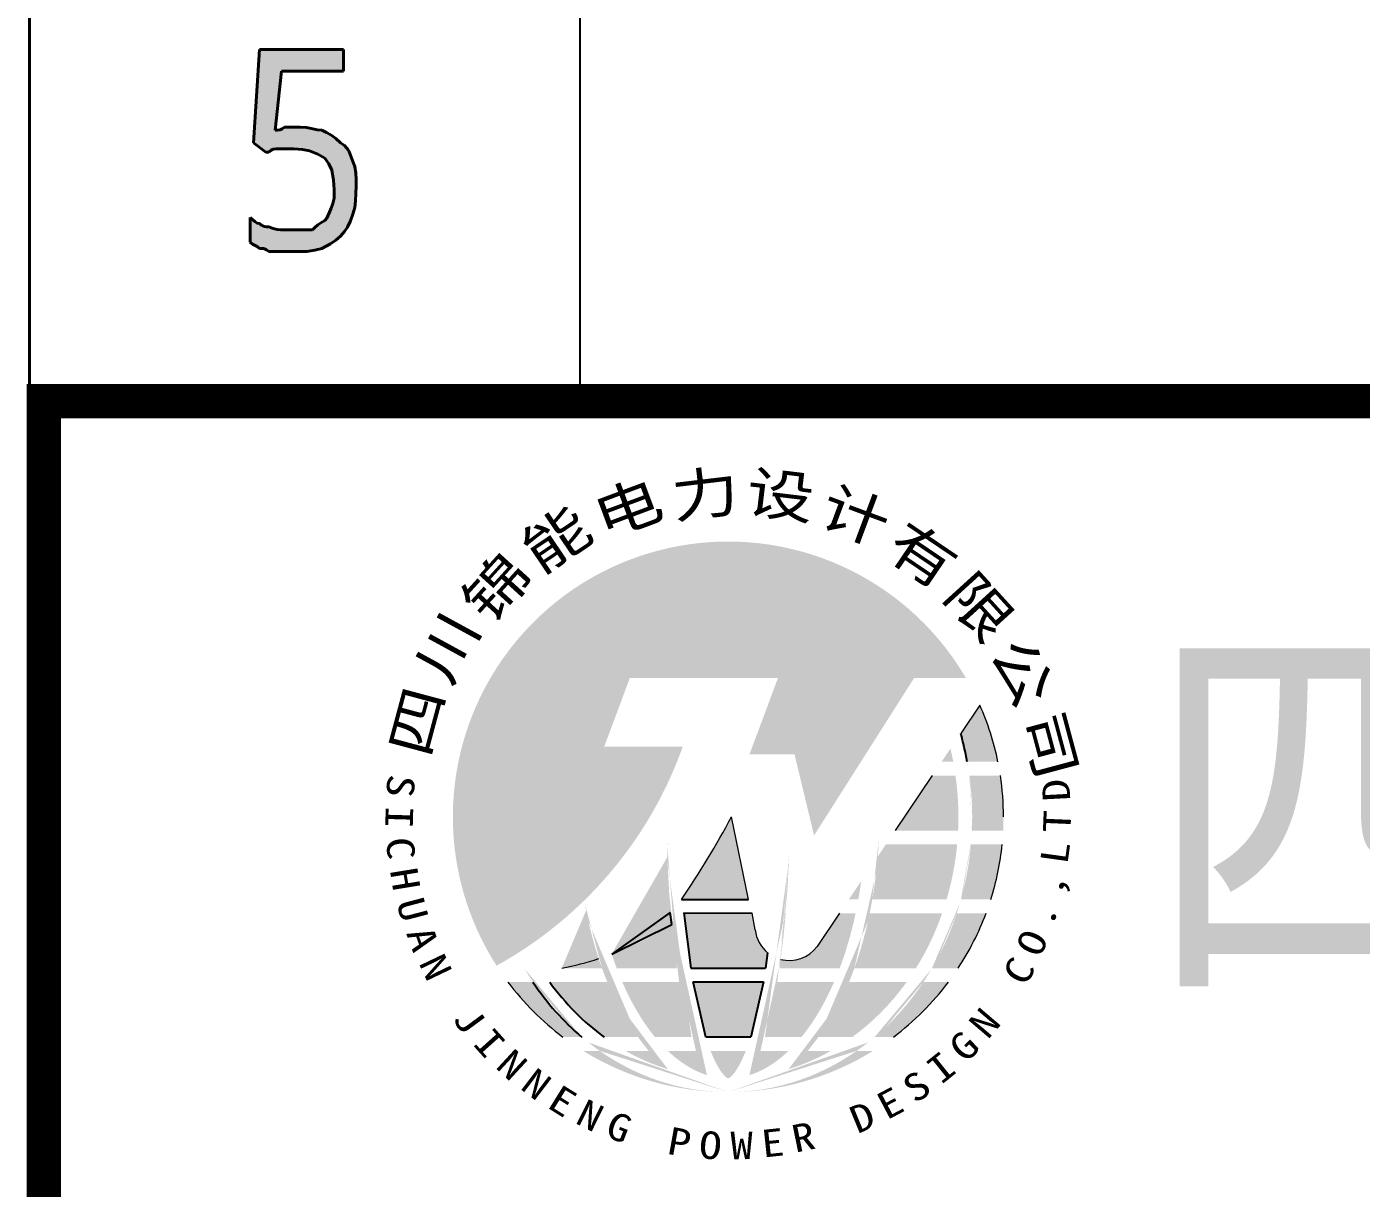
# Model space of a CAD drawing. Extents: x 457 to 4918, y -67 to 391.
# Drawn here: x 3474.86 to 3494.25, y -33.63 to -16.75 of the extents above; entities that cross this region are included whole.
import ezdxf

# ---------------------------------------------------------------- set-up
doc = ezdxf.new("R2010")
doc.units = 0
doc.header["$LTSCALE"] = 40
doc.header["$MEASUREMENT"] = 0
doc.layers.get('0').update_dxf_attribs({"linetype": 'CONTINUOUS'})
for name, color, linetype in [('at_Entity', 7, 'CONTINUOUS'), ('at_Solid', 7, 'CONTINUOUS'), ('图框', 7, 'CONTINUOUS'), ('图框－字', 40, 'CONTINUOUS')]:
    doc.layers.add(name, color=color, linetype=linetype)
doc.styles.add('宋体-0.71', font='', dxfattribs={"width": 0.71})
doc.styles.add('宋体-0.8', font='', dxfattribs={"width": 0.8})
doc.styles.add('宋体-0.9', font='', dxfattribs={"width": 0.9})
doc.styles.add('宋体－0.71', font='', dxfattribs={"width": 0.71})
doc.styles.get('宋体-0.71').set_extended_font_data('SimSun')
doc.styles.get('宋体-0.8').set_extended_font_data('SimSun')
doc.styles.get('宋体-0.9').set_extended_font_data('SimSun')
doc.styles.get('宋体－0.71').set_extended_font_data('SimSun')

# ---------------------------------------------------------------- blocks, each defined once
blk = doc.blocks.new('锦能logo')
h = blk.add_hatch(color=5)
h.set_gradient(color1=(0, 0, 255), color2=(209, 209, 255), rotation=134.99999999999994, one_color=1, tint=0.9100000262260437, name='CURVED')
h.paths.add_polyline_path([(2956.981062167134, 7398.653929549574, 0.1437894166291007), (2957.616142303794, 7396.491219602932, 0.1827803456007146), (2960.321191244089, 7399.67334109557), (2959.18015398389, 7399.67334109557), (2959.553200110414, 7400.673341095568), (2961.705198880404, 7400.673341095568), (2961.291227192975, 7399.563634659838), (2961.944313963222, 7399.563634659838), (2962.22901424623, 7398.383151630135), (2963.6834255885, 7400.673341095568), (2964.433883768072, 7400.673341095568, 0.7651000113716319)])
h = blk.add_hatch(color=256)
edge = h.paths.add_edge_path()
edge.add_line((2964.636341288388, 7400.278409326524), (2964.359166231878, 7399.866872934381))
edge.add_ellipse((2960.981062167133, 7398.653929549574), major_axis=(0, 4), ratio=0.8862548494234943, start_angle=281.5369590328168, end_angle=287.6520596271704, ccw=False)
edge.add_line((2964.45445762818, 7399.453929549574), (2964.900245755586, 7399.453929549574))
edge.add_arc((2960.981062167133, 7398.653929549574), 3.999999999999951, 11.53695903281878, 23.96132766610068)
edge = h.paths.add_edge_path()
edge.add_spline(control_points=[(2964.250670857409, 7399.453929549574), (2964.238540475621, 7399.518107791411), (2964.224955721538, 7399.581923909233), (2964.209926932942, 7399.645289493854)], knot_values=[4.923285607825284, 4.923285607825284, 4.923285607825284, 4.923285607825284, 4.974821320729691, 4.974821320729691, 4.974821320729691, 4.974821320729691], degree=3, periodic=0)
edge.add_line((2964.209926932942, 7399.645289493854), (2964.081043547701, 7399.453929549574))
edge.add_line((2964.081043547701, 7399.453929549574), (2964.250670857409, 7399.453929549574))
h = blk.add_hatch(color=256)
edge = h.paths.add_edge_path()
edge.add_spline(control_points=[(2964.321339429546, 7398.453929549575), (2964.333550000845, 7398.721104585125), (2964.320737977568, 7398.989764808892), (2964.28360268591, 7399.253929549574)], knot_values=[4.660048990562125, 4.660048990562125, 4.660048990562125, 4.660048990562125, 4.870036013834051, 4.870036013834051, 4.870036013834051, 4.870036013834051], degree=3, periodic=0)
edge.add_line((2964.28360268591, 7399.253929549574), (2963.946340973734, 7399.253929549574))
edge.add_line((2963.946340973734, 7399.253929549574), (2963.407530677874, 7398.453929549575))
edge.add_line((2963.407530677874, 7398.453929549575), (2964.321339429546, 7398.453929549575))
edge = h.paths.add_edge_path()
edge.add_line((2964.935806153789, 7399.253929549574), (2964.485973203536, 7399.253929549574))
edge.add_ellipse((2960.981062167133, 7398.653929549574), major_axis=(0, 4), ratio=0.8862548494234943, start_angle=267.13401601740213, end_angle=278.626926558679, ccw=False)
edge.add_line((2964.521647517566, 7398.453929549575), (2964.976059038221, 7398.453929549575))
edge.add_arc((2960.981062167133, 7398.653929549578), 3.999999999999986, 357.1340160173777, 359.9999999999757)
edge.add_arc((2960.981062167133, 7398.653929549573), 4, 1.13991e-11, 8.626926558690478)
edge = h.paths.add_edge_path()
edge.add_spline(control_points=[(2964.154284994874, 7397.453929549576), (2964.226842945412, 7397.701088076622), (2964.277265516587, 7397.956760359453), (2964.305052440105, 7398.228478990844), (2964.306294910523, 7398.241200859534), (2964.307479708482, 7398.253929549574)], knot_values=[4.392859425485228, 4.392859425485228, 4.392859425485228, 4.392859425485228, 4.597508568944722, 4.597508568944722, 4.607554696123628, 4.607554696123628, 4.607554696123628, 4.607554696123628], degree=3, periodic=0)
edge.add_line((2964.307479708481, 7398.253929549574), (2963.272828103908, 7398.253929549574))
edge.add_line((2963.27282810391, 7398.253929549574), (2963.152534636767, 7398.075323508726))
edge.add_ellipse((2960.981062167133, 7398.653929549574), major_axis=(0, 4), ratio=0.548638331573045, start_angle=252.54239687627899, end_angle=261.6829005567523, ccw=False)
edge.add_line((2963.074532614684, 7397.453929549574), (2964.154284994874, 7397.453929549574))
edge = h.paths.add_edge_path()
edge.add_line((2964.961011915561, 7398.253929549574), (2964.508311932138, 7398.253929549574))
edge.add_ellipse((2960.981062167133, 7398.653929549574), major_axis=(0, 4), ratio=0.8862548494234943, start_angle=252.5423968762787, end_angle=264.2608295227337, ccw=False)
edge.add_line((2964.362795140377, 7397.453929549574), (2964.796818972801, 7397.453929549574))
edge.add_arc((2960.981062167133, 7398.653929549573), 3.999999999999845, 342.5423968762892, 354.2608295227446)
edge = h.paths.add_edge_path()
edge.add_spline(control_points=[(2963.708071417149, 7396.453929549574), (2963.722060495244, 7396.476284119536), (2963.735835845721, 7396.498816594688), (2963.885982688607, 7396.750288058729), (2964.000270169787, 7396.996499318715), (2964.090091903094, 7397.253929549575)], knot_values=[4.097934744531436, 4.097934744531436, 4.097934744531436, 4.097934744531436, 4.119530461088637, 4.119530461088637, 4.337106801878666, 4.337106801878666, 4.337106801878666, 4.337106801878666], degree=3, periodic=0)
edge.add_line((2964.090091903094, 7397.253929549575), (2963.036809336644, 7397.253929549575))
edge.add_ellipse((2960.981062167133, 7398.653929549574), major_axis=(0, 4), ratio=0.548638331573045, start_angle=236.6329870307708, end_angle=249.5126848852783, ccw=False)
edge.add_line((2962.813875537502, 7396.453929549574), (2963.708071417149, 7396.453929549574))
edge = h.paths.add_edge_path()
edge.add_line((2964.728060966172, 7397.253929549575), (2964.301858023566, 7397.253929549575))
edge.add_ellipse((2960.981062167133, 7398.653929549574), major_axis=(0, 4), ratio=0.8862548494234943, start_angle=236.6329870307723, end_angle=249.51268488527768, ccw=False)
edge.add_line((2963.941737067337, 7396.453929549574), (2964.321720784831, 7396.453929549574))
edge.add_arc((2960.981062167133, 7398.653929549574), 3.999999999999916, 326.6329870307686, 339.5126848852755)
edge = h.paths.add_edge_path()
edge.add_spline(control_points=[(2962.784279539617, 7395.453929549574), (2963.0816886685, 7395.670685139674), (2963.349455536195, 7395.941706136047), (2963.573843342575, 7396.253929549574)], knot_values=[3.714253050741602, 3.714253050741602, 3.714253050741602, 3.714253050741602, 4.031885701711837, 4.031885701711837, 4.031885701711837, 4.031885701711837], degree=3, periodic=0)
edge.add_line((2963.573843342575, 7396.253929549574), (2962.736704828167, 7396.253929549574))
edge.add_ellipse((2960.981062167133, 7398.653929549574), major_axis=(0, 4), ratio=0.548638331573045, start_angle=216.8698976458475, end_angle=233.130102354157, ccw=False)
edge.add_line((2962.297794162909, 7395.453929549574), (2962.784279539617, 7395.453929549574))
edge = h.paths.add_edge_path()
edge.add_line((2964.181062167133, 7396.253929549574), (2963.817077685288, 7396.253929549574))
edge.add_ellipse((2960.981062167133, 7398.653929549574), major_axis=(0, 4), ratio=0.8862548494234943, start_angle=216.8698976458474, end_angle=233.1301023541559, ccw=False)
edge.add_line((2963.108073805749, 7395.453929549574), (2963.381062167134, 7395.453929549574))
edge.add_arc((2960.981062167133, 7398.653929549574), 3.999999999999961, 306.8698976458538, 323.1301023541625)
h = blk.add_hatch(color=256)
edge = h.paths.add_edge_path()
edge.add_line((2960.303633320672, 7397.453929549576), (2961.275626788034, 7397.453929549574))
edge.add_line((2961.275626788034, 7397.453929549574), (2961.028117067938, 7398.653859529253))
edge.add_arc((2949.396426195539, 7404.858068765025), 13.18288453989743, 325.8301632773273, 331.9250557706892, ccw=False)
h.paths.add_polyline_path([(2960.656764305257, 7395.45319312562), (2960.470422019384, 7396.254326736809), (2961.491919576964, 7396.254326736809), (2961.312051362964, 7395.45319312562)])
edge = h.paths.add_edge_path()
edge.add_line((2961.554203114296, 7396.67963156367), (2961.523220757679, 7396.454030657793))
edge.add_line((2961.523220757679, 7396.454030657793), (2960.438661576827, 7396.454030657792))
edge.add_line((2960.438661576827, 7396.454030657792), (2960.338518995747, 7397.25691873606))
edge.add_line((2960.338518995747, 7397.25691873606), (2961.331495671739, 7397.253929549575))
edge.add_line((2961.331495671739, 7397.253929549575), (2961.373950294682, 7397.011791336146))
edge.add_arc((2961.870947410163, 7397.066507578737), 0.4999999999999714, 186.2826018710461, 230.6920239323921)
h.paths.add_polyline_path([(2959.288296430605, 7396.660355698461), (2960.160759453479, 7397.090699799897), (2960.137815593471, 7397.262492086918)])
h = blk.add_hatch(color=256)
edge = h.paths.add_edge_path()
edge.add_ellipse((2960.981062167133, 7398.653929549574), major_axis=(0, 4), ratio=0.2227920946588142, start_angle=112.99399430776069, end_angle=123.3670129692268, ccw=False)
edge.add_arc((2957.627393821145, 7401.120008587621), 4.758928899940781, 290.43028847167915, 302.16282589198244, ccw=False)
edge.add_spline(control_points=[(2959.288581126923, 7396.660427776624), (2959.311716001526, 7396.59007686566), (2959.336077830356, 7396.521201268988), (2959.361581253227, 7396.453929549574)], knot_values=[2.110626972965158, 2.110626972965158, 2.110626972965158, 2.110626972965158, 2.174523381089374, 2.174523381089374, 2.174523381089374, 2.174523381089374], degree=3, periodic=0)
edge.add_line((2959.361581253227, 7396.453929549574), (2960.236789836156, 7396.453929549574))
edge = h.paths.add_edge_path()
edge.add_ellipse((2960.981062167133, 7398.653929549574), major_axis=(0, 4), ratio=0.548638331573045, start_angle=120.9869532087852, end_angle=123.3670129692309, ccw=False)
edge.add_arc((2957.627393821145, 7401.120008587621), 4.75892889994079, 281.33658652327006, 288.02179753906887, ccw=False)
edge.add_line((2958.562867329798, 7396.453929549574), (2959.148248796764, 7396.453929549574))
edge = h.paths.add_edge_path()
edge.add_ellipse((2960.981062167133, 7398.653929549574), major_axis=(0, 4), ratio=0.8862548494234943, start_angle=126.86989764584419, end_angle=143.1301023541536, ccw=False)
edge.add_line((2958.145046648978, 7396.253929549574), (2957.781062167133, 7396.253929549574))
edge.add_arc((2960.981062167133, 7398.653929549574), 3.999999999999808, 216.869897645844, 233.130102354156)
edge.add_line((2958.581062167133, 7395.453929549574), (2958.854050528517, 7395.453929549574))
edge = h.paths.add_edge_path()
edge.add_ellipse((2960.981062167133, 7398.653929549574), major_axis=(0, 4), ratio=0.548638331573045, start_angle=126.869897645843, end_angle=143.1301023541535, ccw=False)
edge.add_line((2959.225419506099, 7396.253929549574), (2958.388133573606, 7396.253929549574))
edge.add_spline(control_points=[(2958.388133573605, 7396.253929549574), (2958.428873015288, 7396.197209226918), (2958.47105159217, 7396.141861338325), (2958.514584378582, 7396.087959601681)], knot_values=[2.251264128307453, 2.251264128307453, 2.251264128307453, 2.251264128307453, 2.308950918631056, 2.308950918631056, 2.308950918631056, 2.308950918631056], degree=3, periodic=0)
edge.add_spline(control_points=[(2958.514584378582, 7396.087959601681), (2958.579933067868, 7396.007045694479), (2958.648333350761, 7395.929390565147), (2958.719497950681, 7395.855243577877)], knot_values=[2.308950918631056, 2.308950918631056, 2.308950918631056, 2.308950918631056, 2.395546711078181, 2.395546711078181, 2.395546711078181, 2.395546711078181], degree=3, periodic=0)
edge.add_spline(control_points=[(2958.719497950681, 7395.855243577877), (2958.784879693385, 7395.787121797535), (2958.852594748059, 7395.721961178952), (2958.922420333952, 7395.659955102126)], knot_values=[2.395546711078181, 2.395546711078181, 2.395546711078181, 2.395546711078181, 2.475105702872351, 2.475105702872351, 2.475105702872351, 2.475105702872351], degree=3, periodic=0)
edge.add_spline(control_points=[(2958.922420333952, 7395.659955102126), (2958.998625351018, 7395.592284003029), (2959.07734416236, 7395.528370189746), (2959.158287177293, 7395.46846503519)], knot_values=[2.475105702872351, 2.475105702872351, 2.475105702872351, 2.475105702872351, 2.5619333928921, 2.5619333928921, 2.5619333928921, 2.5619333928921], degree=3, periodic=0)
edge.add_spline(control_points=[(2959.158287177293, 7395.46846503519), (2959.164869775819, 7395.463593316706), (2959.171467084271, 7395.458748109767), (2959.178078946897, 7395.453929549574)], knot_values=[2.5619333928921, 2.5619333928921, 2.5619333928921, 2.5619333928921, 2.568994555918444, 2.568994555918444, 2.568994555918444, 2.568994555918444], degree=3, periodic=0)
edge.add_line((2959.178078946897, 7395.453929549574), (2959.664330171358, 7395.453929549574))
edge = h.paths.add_edge_path()
edge.add_ellipse((2960.981062167133, 7398.653929549574), major_axis=(0, 4), ratio=0.2227920946588142, start_angle=126.8698976458474, end_angle=143.1301023541531, ccw=False)
edge.add_line((2960.268127464225, 7396.253929549574), (2959.44278636639, 7396.253929549574))
edge.add_spline(control_points=[(2959.44278636639, 7396.253929549574), (2959.566802330377, 7395.968304404979), (2959.711907769087, 7395.717357848514), (2959.885958734283, 7395.492582574107), (2959.901564914547, 7395.473031038098), (2959.917281615523, 7395.453929549574)], knot_values=[2.239461292921109, 2.239461292921109, 2.239461292921109, 2.239461292921109, 2.525164764367402, 2.525164764367402, 2.553069319174481, 2.553069319174481, 2.553069319174481, 2.553069319174481], degree=3, periodic=0)
edge.add_line((2959.917281615523, 7395.453929549574), (2960.446361139952, 7395.453929549574))
edge = h.paths.add_edge_path()
edge.add_ellipse((2960.981062167133, 7398.653929549574), major_axis=(0, 4), ratio=0.8862548494234943, start_angle=148.2116693829467, end_angle=179.9999999999962, ccw=False)
edge.add_line((2959.113607321071, 7395.253929549574), (2958.873931416562, 7395.253929549574))
edge.add_arc((2960.981062167133, 7398.653929549574), 4, 238.2116693829475, 269.9999999999968)
h = blk.add_hatch(color=256)
edge = h.paths.add_edge_path()
edge.add_spline(control_points=[(2962.871261622121, 7397.453929549574), (2962.886847128583, 7397.541483108903), (2962.900749563246, 7397.630106074602), (2962.912924268924, 7397.719561386606)], knot_values=[4.39846764421691, 4.39846764421691, 4.39846764421691, 4.39846764421691, 4.469670888643411, 4.469670888643411, 4.469670888643411, 4.469670888643411], degree=3, periodic=0)
edge.add_line((2962.912924268924, 7397.719561386606), (2962.734017808048, 7397.453929549574))
edge.add_line((2962.734017808048, 7397.453929549574), (2962.871261622121, 7397.453929549574))
edge = h.paths.add_edge_path()
edge.add_spline(control_points=[(2962.600473923594, 7396.453929549574), (2962.640374726167, 7396.559172065085), (2962.677499260145, 7396.668319759509), (2962.757534068245, 7396.932966224926), (2962.797902888273, 7397.091194768968), (2962.832336246277, 7397.253929549575)], knot_values=[4.108645960211934, 4.108645960211934, 4.108645960211934, 4.108645960211934, 4.208607940612338, 4.208607940612338, 4.343707102819545, 4.343707102819545, 4.343707102819545, 4.343707102819545], degree=3, periodic=0)
edge.add_line((2962.832336246277, 7397.253929549575), (2962.599315234084, 7397.253929549575))
edge.add_line((2962.599315234084, 7397.253929549575), (2962.271781169773, 7396.767622488517))
edge.add_arc((2961.870947410164, 7397.066507578737), 0.4999999999999714, 255.2323980017045, 323.2896350481477, ccw=False)
edge.add_ellipse((2960.981062167133, 7398.653929549574), major_axis=(0, 4), ratio=0.2227920946588142, start_angle=236.6329870307735, end_angle=238.820130398395, ccw=False)
edge.add_line((2961.72533449811, 7396.453929549574), (2962.600473923594, 7396.453929549574))
edge = h.paths.add_edge_path()
edge.add_spline(control_points=[(2962.044765516351, 7395.453929549574), (2962.077254990169, 7395.493381026517), (2962.109265684618, 7395.534732932496), (2962.280280676527, 7395.769808874506), (2962.408222392252, 7395.997981287271), (2962.519292112041, 7396.253929549574)], knot_values=[3.730062961207603, 3.730062961207603, 3.730062961207603, 3.730062961207603, 3.787747146551102, 3.787747146551102, 4.043715071269597, 4.043715071269597, 4.043715071269597, 4.043715071269597], degree=3, periodic=0)
edge.add_line((2962.519292112041, 7396.253929549574), (2961.693996870041, 7396.253929549574))
edge.add_ellipse((2960.981062167133, 7398.653929549574), major_axis=(0, 4), ratio=0.2227920946588142, start_angle=216.869897645847, end_angle=233.1301023541516, ccw=False)
edge.add_line((2961.515763194314, 7395.453929549574), (2962.044765516351, 7395.453929549574))
edge = h.paths.add_edge_path()
edge.add_spline(control_points=[(2961.687206736099, 7395.108670120731), (2961.710849277093, 7395.126184182917), (2961.734401723015, 7395.144603203798), (2961.757839030544, 7395.1639211968)], knot_values=[3.526917542540041, 3.526917542540041, 3.526917542540041, 3.526917542540041, 3.566033487143058, 3.566033487143058, 3.566033487143058, 3.566033487143058], degree=3, periodic=0)
edge.add_spline(control_points=[(2961.757839030544, 7395.1639211968), (2961.791066722037, 7395.191308827008), (2961.824062991302, 7395.220503344761), (2961.856756475953, 7395.251487690944)], knot_values=[3.566033487143058, 3.566033487143058, 3.566033487143058, 3.566033487143058, 3.621489197586634, 3.621489197586634, 3.621489197586634, 3.621489197586634], degree=3, periodic=0)
edge.add_spline(control_points=[(2961.856756475953, 7395.251487690944), (2961.857614028328, 7395.252300412498), (2961.858471372382, 7395.25311436548), (2961.859328506827, 7395.253929549591)], knot_values=[3.621489197586634, 3.621489197586634, 3.621489197586634, 3.621489197586634, 3.622943804725669, 3.622943804725669, 3.622943804725669, 3.622943804725669], degree=3, periodic=0)
edge.add_line((2961.859328506811, 7395.253929549574), (2961.450514240773, 7395.253929549574))
edge.add_ellipse((2960.981062167133, 7398.653929549574), major_axis=(0, 4), ratio=0.2227920946588142, start_angle=200.2593301670574, end_angle=211.7883306170499, ccw=False)
edge.add_spline(control_points=[(2961.289646889723, 7394.901389705381), (2961.306832910057, 7394.9067557857), (2961.32402443564, 7394.91257148374), (2961.341222464831, 7394.918837188779)], knot_values=[3.309935535646116, 3.309935535646116, 3.309935535646116, 3.309935535646116, 3.338035074114368, 3.338035074114368, 3.338035074114368, 3.338035074114368], degree=3, periodic=0)
edge.add_spline(control_points=[(2961.341222464831, 7394.918837188779), (2961.358880588583, 7394.925270518653), (2961.376545568579, 7394.932178255442), (2961.399365473754, 7394.941710888665), (2961.404513032477, 7394.943903845129), (2961.409660913406, 7394.946139630558)], knot_values=[3.338035074114368, 3.338035074114368, 3.338035074114368, 3.338035074114368, 3.36688635248987, 3.36688635248987, 3.375288881217743, 3.375288881217743, 3.375288881217743, 3.375288881217743], degree=3, periodic=0)
edge.add_spline(control_points=[(2961.409660913406, 7394.946139630558), (2961.433397456778, 7394.956448691416), (2961.457140850442, 7394.967668326879), (2961.480866759613, 7394.979792719738)], knot_values=[3.375288881217743, 3.375288881217743, 3.375288881217743, 3.375288881217743, 3.4140323934231, 3.4140323934231, 3.4140323934231, 3.4140323934231], degree=3, periodic=0)
edge.add_spline(control_points=[(2961.480866759613, 7394.979792719738), (2961.503459204677, 7394.991337890781), (2961.526035795927, 7395.003703437707), (2961.548575522274, 7395.016884337836)], knot_values=[3.4140323934231, 3.4140323934231, 3.4140323934231, 3.4140323934231, 3.450925001616033, 3.450925001616033, 3.450925001616033, 3.450925001616033], degree=3, periodic=0)
edge.add_spline(control_points=[(2961.548575522274, 7395.016884337836), (2961.572467203149, 7395.030855841071), (2961.596317464107, 7395.04574344226), (2961.620101281948, 7395.061541159631)], knot_values=[3.450925001616033, 3.450925001616033, 3.450925001616033, 3.450925001616033, 3.49003046403729, 3.49003046403729, 3.49003046403729, 3.49003046403729], degree=3, periodic=0)
edge.add_spline(control_points=[(2961.620101281948, 7395.061541159631), (2961.642535885749, 7395.076442700357), (2961.664911371012, 7395.092154027529), (2961.687206736099, 7395.108670120731)], knot_values=[3.49003046403729, 3.49003046403729, 3.49003046403729, 3.49003046403729, 3.526917542540041, 3.526917542540041, 3.526917542540041, 3.526917542540041], degree=3, periodic=0)
h = blk.add_hatch(color=256)
edge = h.paths.add_edge_path()
edge.add_ellipse((2960.981062167133, 7398.653929549574), major_axis=(0, 4), ratio=0.548638331573045, start_angle=148.2116693829451, end_angle=156.4349843470533, ccw=False)
edge.add_line((2959.825009467735, 7395.253929549574), (2959.487741293254, 7395.253929549574))
edge.add_spline(control_points=[(2959.487741293254, 7395.253929549574), (2959.497414595796, 7395.248441286056), (2959.50711107926, 7395.243007554984), (2959.705199304247, 7395.133381292929), (2959.901981436066, 7395.049746957019), (2960.103702934556, 7394.987501514934)], knot_values=[2.675861574488249, 2.675861574488249, 2.675861574488249, 2.675861574488249, 2.685596137520379, 2.685596137520379, 2.87426176627722, 2.87426176627722, 2.87426176627722, 2.87426176627722], degree=3, periodic=0)
edge = h.paths.add_edge_path()
edge.add_ellipse((2960.981062167133, 7398.653929549574), major_axis=(0, 4), ratio=0.2227920946588142, start_angle=148.2116693829511, end_angle=159.7350271753392, ccw=False)
edge.add_line((2960.511610093494, 7395.253929549574), (2960.102659638547, 7395.253929549574))
edge.add_spline(control_points=[(2960.102659638531, 7395.253929549589), (2960.271023879841, 7395.093847910067), (2960.447455135382, 7394.981508139252), (2960.639160360004, 7394.912288348518), (2960.655780749933, 7394.90669959402), (2960.672395110727, 7394.901526130303)], knot_values=[2.660182515614395, 2.660182515614395, 2.660182515614395, 2.660182515614395, 2.946025558428636, 2.946025558428636, 2.973172350748401, 2.973172350748401, 2.973172350748401, 2.973172350748401], degree=3, periodic=0)
edge = h.paths.add_edge_path(flags=17)
edge.add_spline(control_points=[(2961.858516553375, 7394.987577166084), (2962.070582387616, 7395.053111472752), (2962.277192669183, 7395.142258694488), (2962.474328626089, 7395.253929549574)], knot_values=[3.408957094167295, 3.408957094167295, 3.408957094167295, 3.408957094167295, 3.607306422438472, 3.607306422438472, 3.607306422438472, 3.607306422438472], degree=3, periodic=0)
edge.add_line((2962.474328626089, 7395.253929549574), (2962.137114866532, 7395.253929549574))
edge.add_ellipse((2960.981062167133, 7398.653929549574), major_axis=(0, 4), ratio=0.548638331573045, start_angle=203.5677259901119, end_angle=211.7883306170561, ccw=False)
edge = h.paths.add_edge_path()
edge.add_line((2963.088192917704, 7395.253929549574), (2962.848517013196, 7395.253929549574))
edge.add_ellipse((2960.981062167133, 7398.653929549574), major_axis=(0, 4), ratio=0.8862548494234943, start_angle=179.9999999999962, end_angle=211.7883306170542, ccw=False)
edge.add_arc((2960.981062167133, 7398.653929549574), 4, 269.9999999999968, 301.7883306170562)
h = blk.add_hatch(color=256)
edge = h.paths.add_edge_path()
edge.add_spline(control_points=[(2960.981062167194, 7394.853935159444), (2960.981727004263, 7394.854017897967), (2960.991820073574, 7394.85503193055), (2961.038327152559, 7394.893489684063), (2961.071455213247, 7394.93046201283), (2961.148447622351, 7395.051408580002), (2961.192914586096, 7395.141947061633), (2961.236713616394, 7395.253929549574)], knot_values=[3.169311877621223, 3.169311877621223, 3.169311877621223, 3.169311877621223, 3.323781551669673, 3.323781551669673, 3.478251225718127, 3.478251225718127, 3.660927202167009, 3.660927202167009, 3.660927202167009, 3.660927202167009], degree=3, periodic=0)
edge.add_line((2961.236713616394, 7395.253929549574), (2960.725135237765, 7395.253929549574))
edge.add_spline(control_points=[(2960.725135237765, 7395.253929549574), (2960.779769687456, 7395.113926995359), (2960.836751859494, 7395.007446897527), (2960.9219513646, 7394.892951199977), (2960.953212038973, 7394.867689729759), (2960.977467314246, 7394.854184245434), (2960.980650265171, 7394.853986420347), (2960.981062167138, 7394.853935159435)], knot_values=[2.62227151623049, 2.62227151623049, 2.62227151623049, 2.62227151623049, 2.850686360674083, 2.850686360674083, 3.018171193868113, 3.018171193868113, 3.113873434683093, 3.113873434683093, 3.113873434683093, 3.113873434683093], degree=3, periodic=0)
at = {"color": 7, "lineweight": 0}
for p, q in [((2964.636341288388, 7400.278409326524), (2964.359166231878, 7399.866872934381)), ((2963.946340973734, 7399.253929549574), (2963.407530677874, 7398.453929549575)), ((2961.275626788034, 7397.453929549574), (2961.028117067938, 7398.653859529253)), ((2961.373950294682, 7397.011791336146), (2961.331495671739, 7397.253929549575)), ((2962.599315234084, 7397.253929549575), (2962.271781169773, 7396.767622488517))]:
    blk.add_line(p, q, dxfattribs=at)
for p, q in [((2960.303633320672, 7397.453929549576), (2961.275626788034, 7397.453929549574)), ((2960.137815593471, 7397.262492086918), (2959.288296430605, 7396.660355698461)), ((2960.160759453479, 7397.090699799897), (2960.137815593471, 7397.262492086918)), ((2960.338518995747, 7397.25691873606), (2961.331495671739, 7397.253929549575)), ((2960.338518995747, 7397.25691873606), (2960.438661576827, 7396.454030657792)), ((2959.288296430605, 7396.660355698461), (2960.160759453479, 7397.090699799897)), ((2961.554203114296, 7396.67963156367), (2961.523220757679, 7396.454030657793)), ((2960.438661576827, 7396.454030657792), (2961.523220757679, 7396.454030657793)), ((2960.470422019384, 7396.254326736809), (2961.491919576964, 7396.254326736809)), ((2960.656764305257, 7395.45319312562), (2960.470422019384, 7396.254326736809)), ((2961.491919576964, 7396.254326736809), (2961.312051362964, 7395.45319312562)), ((2961.312051362964, 7395.45319312562), (2960.656764305257, 7395.45319312562))]:
    blk.add_line(p, q)
for centre, radius, start, end in [((2960.981062167133, 7398.653929549574), 3.999999999999998, 11.53695903280796, 23.96132766610368), ((2960.981062167133, 7398.653929549573), 4, 0, 8.626926558710773), ((2949.396426195539, 7404.858068765025), 13.18288453989743, 325.8301632773273, 331.9250557706892), ((2960.981062167133, 7398.653929549573), 3.999999999999998, 342.5423968762713, 354.2608295227657), ((2960.981062167133, 7398.653929549574), 4, 326.6329870307663, 339.5126848852572), ((2961.870947410163, 7397.066507578737), 0.4999999999999714, 186.2826018710461, 230.6920239323921), ((2961.870947410164, 7397.066507578737), 0.4999999999999714, 255.232398001711, 323.2896350481268), ((2957.627393821145, 7401.120008587621), 4.758928899940781, 281.3365865232777, 288.0217975390541), ((2960.981062167133, 7398.653929549574), 4, 216.8698976458544, 233.1301023541664), ((2960.981062167133, 7398.653929549574), 4, 306.8698976458335, 323.1301023541456)]:
    blk.add_arc(centre, radius, start, end, dxfattribs=at)
for start_param, end_param in [(4.913746901175041, 5.020475540637175), (2.214297435588183, 2.498091544796465)]:
    blk.add_ellipse((2960.981062167133, 7398.653929549574), major_axis=(0, 4), ratio=0.8862548494234943, start_param=start_param, end_param=end_param)
blk.add_open_spline([(2958.388133573605, 7396.253929549574), (2958.612520476636, 7395.941522284908), (2958.880565643273, 7395.670749807747), (2959.178078946897, 7395.453929549574)], degree=3)
at = {"width": 1.199999999999999}
for s, height, rotation, style, p in [('力', 0.6, 6.818181818181818, '宋体-0.71', (2960.194816752031, 7402.993218109758)), ('设', 0.6, 353.1818181818182, '宋体－0.71', (2961.217755710953, 7403.090085648852)), ('电', 0.6, 20.45454545454546, '宋体-0.8', (2959.165383876877, 7402.687764077343)), ('计', 0.6, 339.5454545454545, '宋体-0.8', (2962.26404547188, 7402.92139644756)), ('能', 0.6, 34.0909090909091, '宋体-0.8', (2958.246008285137, 7402.167906883606)), ('有', 0.6, 325.9090909090909, '宋体-0.8', (2963.230902280205, 7402.483390558791)), ('锦', 0.6, 47.72727272727272, '宋体-0.9', (2957.506557434682, 7401.419712636435)), ('限', 0.6, 312.2727272727273, '宋体－0.71', (2964.07805952731, 7401.866034095592)), ('川', 0.6, 61.36363636363636, '宋体-0.8', (2956.929735555601, 7400.541327975904)), ('公', 0.6, 298.6363636363636, '宋体-0.8', (2964.75650162721, 7401.045383321623)), ('四', 0.6, 75.00000000000001, '宋体-0.8', (2956.620283041136, 7399.489826739384)), ('司', 0.6, 285, '宋体-0.8', (2965.244470925319, 7400.092294421289)), ('S', 0.4, 262.9846218197222, '宋体-0.8', (2956.044725810823, 7399.287284823755)), ('D', 0.4, 92.9846218197223, '宋体-0.8', (2965.952385471478, 7398.887382177773)), ('I', 0.4, 268.4131932482936, '宋体-0.8', (2956.006947292615, 7398.817443283114)), ('T', 0.4, 87.55605039115088, '宋体-0.8', (2965.952174378708, 7398.416024303976)), ('C', 0.4, 273.8417646768651, '宋体-0.8', (2956.013787457748, 7398.346134995591)), ('L', 0.4, 82.12747896257942, '宋体-0.8', (2965.907371537007, 7397.946800481983)), ('H', 0.4, 279.2703361054365, '宋体-0.8', (2956.065184948741, 7397.877587679225)), (',', 0.4, 76.698907534008, '宋体-0.8', (2965.818378835732, 7397.483919731822)), ('U', 0.4, 284.6989075340079, '宋体-0.8', (2956.16067872108, 7397.416004285682)), ('.', 0.4, 71.2703361054365, '宋体-0.8', (2965.685994555029, 7397.031534175053)), ('A', 0.4, 290.1274789625793, '宋体-0.8', (2956.29941217887, 7396.965525299001)), ('O', 0.4, 65.84176467686511, '宋体-0.8', (2965.511406205129, 7396.593701789512)), ('N', 0.4, 295.5560503911508, '宋体-0.8', (2956.480140858645, 7396.530191594751)), ('C', 0.4, 60.41319324829371, '宋体-0.8', (2965.296179874169, 7396.17435000853)), ('J', 0.4, 306.4131932482936, '宋体-0.8', (2956.960737049911, 7395.720409227881)), ('N', 0.4, 49.55605039115081, '宋体-0.8', (2964.751882952747, 7395.405935379516)), ('I', 0.4, 311.8417646768651, '宋体-0.8', (2957.256293529225, 7395.353224455202)), ('G', 0.4, 44.1274789625794, '宋体-0.8', (2964.427694801189, 7395.063765345557)), ('N', 0.4, 317.2703361054363, '宋体-0.8', (2957.585261836886, 7395.01564758647)), ('I', 0.4, 38.69890753400791, '宋体-0.8', (2964.072589750047, 7394.753799714553)), ('N', 0.4, 322.6989075340079, '宋体-0.8', (2957.944691069446, 7394.710706745434)), ('S', 0.4, 33.2703361054365, '宋体-0.8', (2963.689753153948, 7394.47881893261)), ('E', 0.4, 328.1274789625793, '宋体-0.8', (2958.331357083612, 7394.441137304956)), ('E', 0.4, 27.84176467686501, '宋体-0.8', (2963.282619124345, 7394.241289625599)), ('N', 0.4, 333.5560503911507, '宋体-0.8', (2958.741791417379, 7394.209357350224)), ('D', 0.4, 22.4131932482936, '宋体-0.8', (2962.85483972493, 7394.04334247309)), ('G', 0.4, 338.9846218197222, '宋体-0.8', (2959.172312402744, 7394.017445988105)), ('P', 0.4, 349.841764676865, '宋体-0.8', (2960.078021393778, 7393.759741885864)), ('O', 0.4, 355.2703361054365, '宋体-0.8', (2960.545085030854, 7393.696260796764)), ('W', 0.4, 0.6989075340078003, '宋体-0.8', (2961.01605945935, 7393.677250866407)), ('E', 0.4, 6.127478962579287, '宋体-0.8', (2961.486719955995, 7393.702882617207)), ('R', 0.4, 11.5560503911507, '宋体-0.8', (2961.952844613533, 7393.772926127857))]:
    blk.add_text(s, height=height, rotation=rotation, dxfattribs=dict(at, style=style)).set_placement(p)

msp = doc.modelspace()

# ---------------------------------------------------------------- hatches: boundary and pattern name
at = {"layer": 'at_Solid'}
msp.add_hatch(color=0, dxfattribs=at).paths.add_polyline_path([(3478.831479256346, -18.21313033869114), (3478.925413831346, -18.22019308869108), (3479.018377278221, -18.23661398244121), (3479.082302062938, -18.25163612062465), (3479.147890456346, -18.25833193869107), (3479.215692856346, -18.2929394136911), (3479.291970556346, -18.33611047306613), (3479.353548907909, -18.38032025329085), (3479.419100056346, -18.43913833869101), (3479.479133431346, -18.48151483869106), (3479.533958028221, -18.54613900119102), (3479.567093637156, -18.61879152404254), (3479.599906456347, -18.71034793869103), (3479.626038631346, -18.78591936369116), (3479.642724378221, -18.8836501668161), (3479.645070811375, -18.97367126100562), (3479.645108056347, -19.07196073869113), (3479.644401781346, -19.1736643386912), (3479.639369571972, -19.28808088869118), (3479.625948967528, -19.38044841603482), (3479.599906456347, -19.47877513869116), (3479.565298981346, -19.57270971369098), (3479.52212792197, -19.66567316056603), (3479.477918141746, -19.72959794528288), (3479.419100056346, -19.79518633869111), (3479.351297656346, -19.85521971369099), (3479.275019956346, -19.91004431056604), (3479.213441604784, -19.94317991950174), (3479.147890456346, -19.97599273869105), (3479.046186856346, -20.0021249136912), (3478.931770306346, -20.01881066056603), (3478.839402779003, -20.02115709372038), (3478.741076056346, -20.0211943386912), (3478.700112106347, -20.0211943386912), (3478.645552362596, -20.0211943386912), (3478.599741048632, -20.0211943386912), (3478.560269656346, -20.0211943386912), (3478.519305706346, -20.0211943386912), (3478.464745962597, -20.0211943386912), (3478.418934648631, -20.0211943386912), (3478.379463256347, -20.0211943386912), (3478.345562056346, -19.99506216369105), (3478.307423206346, -19.97837641681599), (3478.276634030565, -19.97602998366187), (3478.243858456346, -19.97599273869105), (3478.209957256347, -19.94915428869103), (3478.171818406346, -19.92743633244118), (3478.141029230565, -19.91166929484348), (3478.108253656346, -19.88558953869097), (3478.108253656346, -19.52397673869109), (3478.142154856346, -19.55717166369118), (3478.180293706347, -19.59027830431614), (3478.211082882127, -19.60764687565393), (3478.243858456346, -19.61437993869117), (3478.277759656346, -19.6405121136911), (3478.315898506346, -19.65719786056616), (3478.346687682127, -19.6595442937205), (3478.379463256347, -19.6595815386911), (3478.440202906347, -19.68571371369126), (3478.500059712596, -19.70239946056608), (3478.546615925975, -19.70474589372043), (3478.605471256346, -19.70478313869103), (3478.639372456346, -19.70478313869103), (3478.677511306346, -19.70478313869103), (3478.708300482128, -19.70478313869103), (3478.741076056346, -19.70478313869103), (3478.808878456346, -19.70478313869103), (3478.885156156346, -19.70478313869103), (3478.946734507909, -19.70478313869103), (3479.012285656346, -19.70478313869103), (3479.046893131346, -19.67088193869108), (3479.090064190721, -19.63274308869109), (3479.134273970946, -19.60195391290972), (3479.193092056346, -19.56917833869102), (3479.219930506347, -19.53457086369099), (3479.241648462596, -19.49139980431619), (3479.257415500194, -19.44719002409147), (3479.283495256346, -19.38837193869108), (3479.309627431346, -19.32056953869096), (3479.326313178221, -19.24429183869097), (3479.328659611376, -19.18271348712869), (3479.328696856346, -19.11716233869106), (3479.320221556346, -18.98297008869122), (3479.293736243846, -18.84047910744107), (3479.251872896776, -18.74416361320277), (3479.193092056346, -18.6651463386911), (3479.090682181346, -18.60581923869108), (3478.971233421971, -18.55602685119106), (3478.865445290184, -18.53631184669894), (3478.741076056346, -18.52954153869109), (3478.707174856346, -18.52954153869109), (3478.669036006346, -18.52954153869109), (3478.638246830565, -18.52954153869109), (3478.605471256346, -18.52954153869109), (3478.597702231346, -18.52954153869109), (3478.576249128221, -18.52954153869109), (3478.547806385594, -18.52954153869109), (3478.515068056347, -18.52954153869109), (3478.481166856346, -18.53024781369095), (3478.443028006346, -18.53528002306621), (3478.412238830565, -18.54870062750933), (3478.379463256347, -18.57474313869102), (3478.372400506346, -18.57474313869102), (3478.355979612596, -18.57474313869102), (3478.340957474413, -18.57474313869102), (3478.334261656347, -18.57474313869102), (3478.153455256346, -18.43913833869101), (3478.243858456346, -17.08309033869114), (3479.464301656347, -17.08309033869114), (3479.464301656347, -17.39950153869108), (3478.560269656346, -17.39950153869108), (3478.469866456347, -18.25833193869107), (3478.503767656346, -18.25762566369121), (3478.541906506346, -18.25259345431618), (3478.572695682127, -18.23917284987283), (3478.605471256346, -18.21313033869114), (3478.666210906346, -18.21313033869114), (3478.726067712596, -18.21313033869114), (3478.772623925975, -18.21313033869114)])

# ---------------------------------------------------------------- linework, layer by layer
at = {"color": 0, "lineweight": 5}
msp.add_lwpolyline([(3655.027316056347, -22.19428713869115), (3475.532490796892, -22.19428713869115)], close=True, dxfattribs=at)
msp.add_lwpolyline([(3655.027316056347, -22.19428713869115), (3475.532490796892, -22.19428713869115)], close=True, dxfattribs=at)
msp.add_open_spline([(3475.532490796892, -22.19428713869115), (3475.532490796892, -22.19428713869115), (3655.027316056347, -22.19428713869115), (3655.027316056347, -22.19428713869115)], degree=3, dxfattribs=at)
at = {"layer": 'at_Entity', "color": 7, "lineweight": 40}
for p, q in [((3474.898940056346, 224.7906712613089), (3474.898940056346, -62.19428713869115)), ((3474.982114796892, -22.19087113869114), (3474.982114796892, -62.19428713869115))]:
    msp.add_line(p, q, dxfattribs=at)
at = {"layer": 'at_Entity', "color": 0, "lineweight": 40}
for p, q in [((3478.153455256346, -18.43913833869101), (3478.243858456346, -17.08309033869114)), ((3478.243858456346, -17.08309033869114), (3479.464301656347, -17.08309033869114)), ((3479.464301656347, -17.08309033869114), (3479.464301656347, -17.39950153869108)), ((3478.560269656346, -17.39950153869108), (3478.469866456347, -18.25833193869107)), ((3479.464301656347, -17.39950153869108), (3478.560269656346, -17.39950153869108)), ((3478.572695682127, -18.23917284987283), (3478.605471256346, -18.21313033869114)), ((3478.605471256346, -18.21313033869114), (3478.666210906346, -18.21313033869114)), ((3478.666210906346, -18.21313033869114), (3478.726067712596, -18.21313033869114)), ((3478.726067712596, -18.21313033869114), (3478.772623925975, -18.21313033869114)), ((3478.772623925975, -18.21313033869114), (3478.831479256346, -18.21313033869114)), ((3478.831479256346, -18.21313033869114), (3478.925413831346, -18.22019308869108)), ((3478.925413831346, -18.22019308869108), (3479.018377278221, -18.23661398244121)), ((3478.469866456347, -18.25833193869107), (3478.503767656346, -18.25762566369121)), ((3478.503767656346, -18.25762566369121), (3478.541906506346, -18.25259345431618)), ((3478.541906506346, -18.25259345431618), (3478.572695682127, -18.23917284987283)), ((3479.018377278221, -18.23661398244121), (3479.082302062938, -18.25163612062465)), ((3479.082302062938, -18.25163612062465), (3479.147890456346, -18.25833193869107)), ((3479.147890456346, -18.25833193869107), (3479.215692856346, -18.2929394136911)), ((3479.215692856346, -18.2929394136911), (3479.291970556346, -18.33611047306613)), ((3479.291970556346, -18.33611047306613), (3479.353548907909, -18.38032025329085)), ((3479.353548907909, -18.38032025329085), (3479.419100056346, -18.43913833869101)), ((3478.334261656347, -18.57474313869102), (3478.153455256346, -18.43913833869101)), ((3478.340957474413, -18.57474313869102), (3478.334261656347, -18.57474313869102)), ((3478.355979612596, -18.57474313869102), (3478.340957474413, -18.57474313869102)), ((3478.372400506346, -18.57474313869102), (3478.355979612596, -18.57474313869102)), ((3478.379463256347, -18.57474313869102), (3478.372400506346, -18.57474313869102)), ((3478.412238830565, -18.54870062750933), (3478.379463256347, -18.57474313869102)), ((3478.443028006346, -18.53528002306621), (3478.412238830565, -18.54870062750933)), ((3478.481166856346, -18.53024781369095), (3478.443028006346, -18.53528002306621)), ((3478.515068056347, -18.52954153869109), (3478.481166856346, -18.53024781369095)), ((3478.547806385594, -18.52954153869109), (3478.515068056347, -18.52954153869109)), ((3478.576249128221, -18.52954153869109), (3478.547806385594, -18.52954153869109)), ((3478.597702231346, -18.52954153869109), (3478.576249128221, -18.52954153869109)), ((3478.605471256346, -18.52954153869109), (3478.597702231346, -18.52954153869109)), ((3478.638246830565, -18.52954153869109), (3478.605471256346, -18.52954153869109)), ((3478.669036006346, -18.52954153869109), (3478.638246830565, -18.52954153869109)), ((3478.707174856346, -18.52954153869109), (3478.669036006346, -18.52954153869109)), ((3478.741076056346, -18.52954153869109), (3478.707174856346, -18.52954153869109)), ((3478.865445290184, -18.53631184669894), (3478.741076056346, -18.52954153869109)), ((3478.971233421971, -18.55602685119106), (3478.865445290184, -18.53631184669894)), ((3479.090682181346, -18.60581923869108), (3478.971233421971, -18.55602685119106)), ((3479.193092056346, -18.6651463386911), (3479.090682181346, -18.60581923869108)), ((3479.419100056346, -18.43913833869101), (3479.479133431346, -18.48151483869106)), ((3479.479133431346, -18.48151483869106), (3479.533958028221, -18.54613900119102)), ((3479.533958028221, -18.54613900119102), (3479.567093637156, -18.61879152404254)), ((3479.251872896776, -18.74416361320277), (3479.193092056346, -18.6651463386911)), ((3479.293736243846, -18.84047910744107), (3479.251872896776, -18.74416361320277)), ((3479.567093637156, -18.61879152404254), (3479.599906456347, -18.71034793869103)), ((3479.599906456347, -18.71034793869103), (3479.626038631346, -18.78591936369116)), ((3479.626038631346, -18.78591936369116), (3479.642724378221, -18.8836501668161)), ((3479.320221556346, -18.98297008869122), (3479.293736243846, -18.84047910744107)), ((3479.328696856346, -19.11716233869106), (3479.320221556346, -18.98297008869122)), ((3479.642724378221, -18.8836501668161), (3479.645070811375, -18.97367126100562)), ((3479.645070811375, -18.97367126100562), (3479.645108056347, -19.07196073869113)), ((3479.326313178221, -19.24429183869097), (3479.328659611376, -19.18271348712869)), ((3479.328659611376, -19.18271348712869), (3479.328696856346, -19.11716233869106)), ((3479.644401781346, -19.1736643386912), (3479.639369571972, -19.28808088869118)), ((3479.645108056347, -19.07196073869113), (3479.644401781346, -19.1736643386912)), ((3479.257415500194, -19.44719002409147), (3479.283495256346, -19.38837193869108)), ((3479.283495256346, -19.38837193869108), (3479.309627431346, -19.32056953869096)), ((3479.309627431346, -19.32056953869096), (3479.326313178221, -19.24429183869097)), ((3479.625948967528, -19.38044841603482), (3479.599906456347, -19.47877513869116)), ((3479.639369571972, -19.28808088869118), (3479.625948967528, -19.38044841603482)), ((3478.108253656346, -19.88558953869097), (3478.108253656346, -19.52397673869109)), ((3478.108253656346, -19.52397673869109), (3478.142154856346, -19.55717166369118)), ((3478.142154856346, -19.55717166369118), (3478.180293706347, -19.59027830431614)), ((3479.134273970946, -19.60195391290972), (3479.193092056346, -19.56917833869102)), ((3479.193092056346, -19.56917833869102), (3479.219930506347, -19.53457086369099)), ((3479.219930506347, -19.53457086369099), (3479.241648462596, -19.49139980431619)), ((3479.241648462596, -19.49139980431619), (3479.257415500194, -19.44719002409147)), ((3479.565298981346, -19.57270971369098), (3479.52212792197, -19.66567316056603)), ((3479.599906456347, -19.47877513869116), (3479.565298981346, -19.57270971369098)), ((3478.180293706347, -19.59027830431614), (3478.211082882127, -19.60764687565393)), ((3478.211082882127, -19.60764687565393), (3478.243858456346, -19.61437993869117)), ((3478.243858456346, -19.61437993869117), (3478.277759656346, -19.6405121136911)), ((3478.277759656346, -19.6405121136911), (3478.315898506346, -19.65719786056616)), ((3478.315898506346, -19.65719786056616), (3478.346687682127, -19.6595442937205)), ((3478.346687682127, -19.6595442937205), (3478.379463256347, -19.6595815386911)), ((3478.379463256347, -19.6595815386911), (3478.440202906347, -19.68571371369126)), ((3478.440202906347, -19.68571371369126), (3478.500059712596, -19.70239946056608)), ((3478.500059712596, -19.70239946056608), (3478.546615925975, -19.70474589372043)), ((3478.546615925975, -19.70474589372043), (3478.605471256346, -19.70478313869103)), ((3478.605471256346, -19.70478313869103), (3478.639372456346, -19.70478313869103)), ((3478.639372456346, -19.70478313869103), (3478.677511306346, -19.70478313869103)), ((3478.677511306346, -19.70478313869103), (3478.708300482128, -19.70478313869103)), ((3478.708300482128, -19.70478313869103), (3478.741076056346, -19.70478313869103)), ((3478.741076056346, -19.70478313869103), (3478.808878456346, -19.70478313869103)), ((3478.808878456346, -19.70478313869103), (3478.885156156346, -19.70478313869103)), ((3478.885156156346, -19.70478313869103), (3478.946734507909, -19.70478313869103)), ((3478.946734507909, -19.70478313869103), (3479.012285656346, -19.70478313869103)), ((3479.012285656346, -19.70478313869103), (3479.046893131346, -19.67088193869108)), ((3479.046893131346, -19.67088193869108), (3479.090064190721, -19.63274308869109)), ((3479.090064190721, -19.63274308869109), (3479.134273970946, -19.60195391290972)), ((3479.477918141746, -19.72959794528288), (3479.419100056346, -19.79518633869111)), ((3479.52212792197, -19.66567316056603), (3479.477918141746, -19.72959794528288)), ((3478.141029230565, -19.91166929484348), (3478.108253656346, -19.88558953869097)), ((3478.171818406346, -19.92743633244118), (3478.141029230565, -19.91166929484348)), ((3478.209957256347, -19.94915428869103), (3478.171818406346, -19.92743633244118)), ((3478.243858456346, -19.97599273869105), (3478.209957256347, -19.94915428869103)), ((3479.213441604784, -19.94317991950174), (3479.147890456346, -19.97599273869105)), ((3479.275019956346, -19.91004431056604), (3479.213441604784, -19.94317991950174)), ((3479.351297656346, -19.85521971369099), (3479.275019956346, -19.91004431056604)), ((3479.419100056346, -19.79518633869111), (3479.351297656346, -19.85521971369099)), ((3478.276634030565, -19.97602998366187), (3478.243858456346, -19.97599273869105)), ((3478.307423206346, -19.97837641681599), (3478.276634030565, -19.97602998366187)), ((3478.345562056346, -19.99506216369105), (3478.307423206346, -19.97837641681599)), ((3478.379463256347, -20.0211943386912), (3478.345562056346, -19.99506216369105)), ((3478.418934648631, -20.0211943386912), (3478.379463256347, -20.0211943386912)), ((3478.464745962597, -20.0211943386912), (3478.418934648631, -20.0211943386912)), ((3478.519305706346, -20.0211943386912), (3478.464745962597, -20.0211943386912)), ((3478.560269656346, -20.0211943386912), (3478.519305706346, -20.0211943386912)), ((3478.599741048632, -20.0211943386912), (3478.560269656346, -20.0211943386912)), ((3478.645552362596, -20.0211943386912), (3478.599741048632, -20.0211943386912)), ((3478.700112106347, -20.0211943386912), (3478.645552362596, -20.0211943386912)), ((3478.741076056346, -20.0211943386912), (3478.700112106347, -20.0211943386912)), ((3478.839402779003, -20.02115709372038), (3478.741076056346, -20.0211943386912)), ((3478.931770306346, -20.01881066056603), (3478.839402779003, -20.02115709372038)), ((3479.046186856346, -20.0021249136912), (3478.931770306346, -20.01881066056603)), ((3479.147890456346, -19.97599273869105), (3479.046186856346, -20.0021249136912))]:
    msp.add_line(p, q, dxfattribs=at)
at = {"layer": 'at_Entity', "color": 7}
for points in [[(3482.899623256347, -22.19087113869114), (3482.899623256347, 26.76246166130886)], [(3655.020087596892, -22.19087113869114), (3474.982114796892, -22.19087113869114)]]:
    msp.add_lwpolyline(points, dxfattribs=at)
at = {"layer": '图框', "color": 0, "lineweight": 60, "const_width": 0.5}
msp.add_lwpolyline([(3475.110490796892, -62.19428713869115), (3475.110490796892, -22.19428713869115), (3655.027316056347, -22.19428713869115)], dxfattribs=at)

# ---------------------------------------------------------------- block references
at = {"color": 0}
msp.add_blockref('锦能logo', (524.0708424571344, -7426.887796546386), dxfattribs=at)

# ---------------------------------------------------------------- texts
at = {"layer": '图框－字', "color": 0, "style": '宋体-0.9', "width": 0.9}
msp.add_text('四川锦能电力设计有限公司', height=4.5, dxfattribs=at).set_placement((3491.124050582673, -30.40578735939039))

doc.saveas('drawing.dxf')
